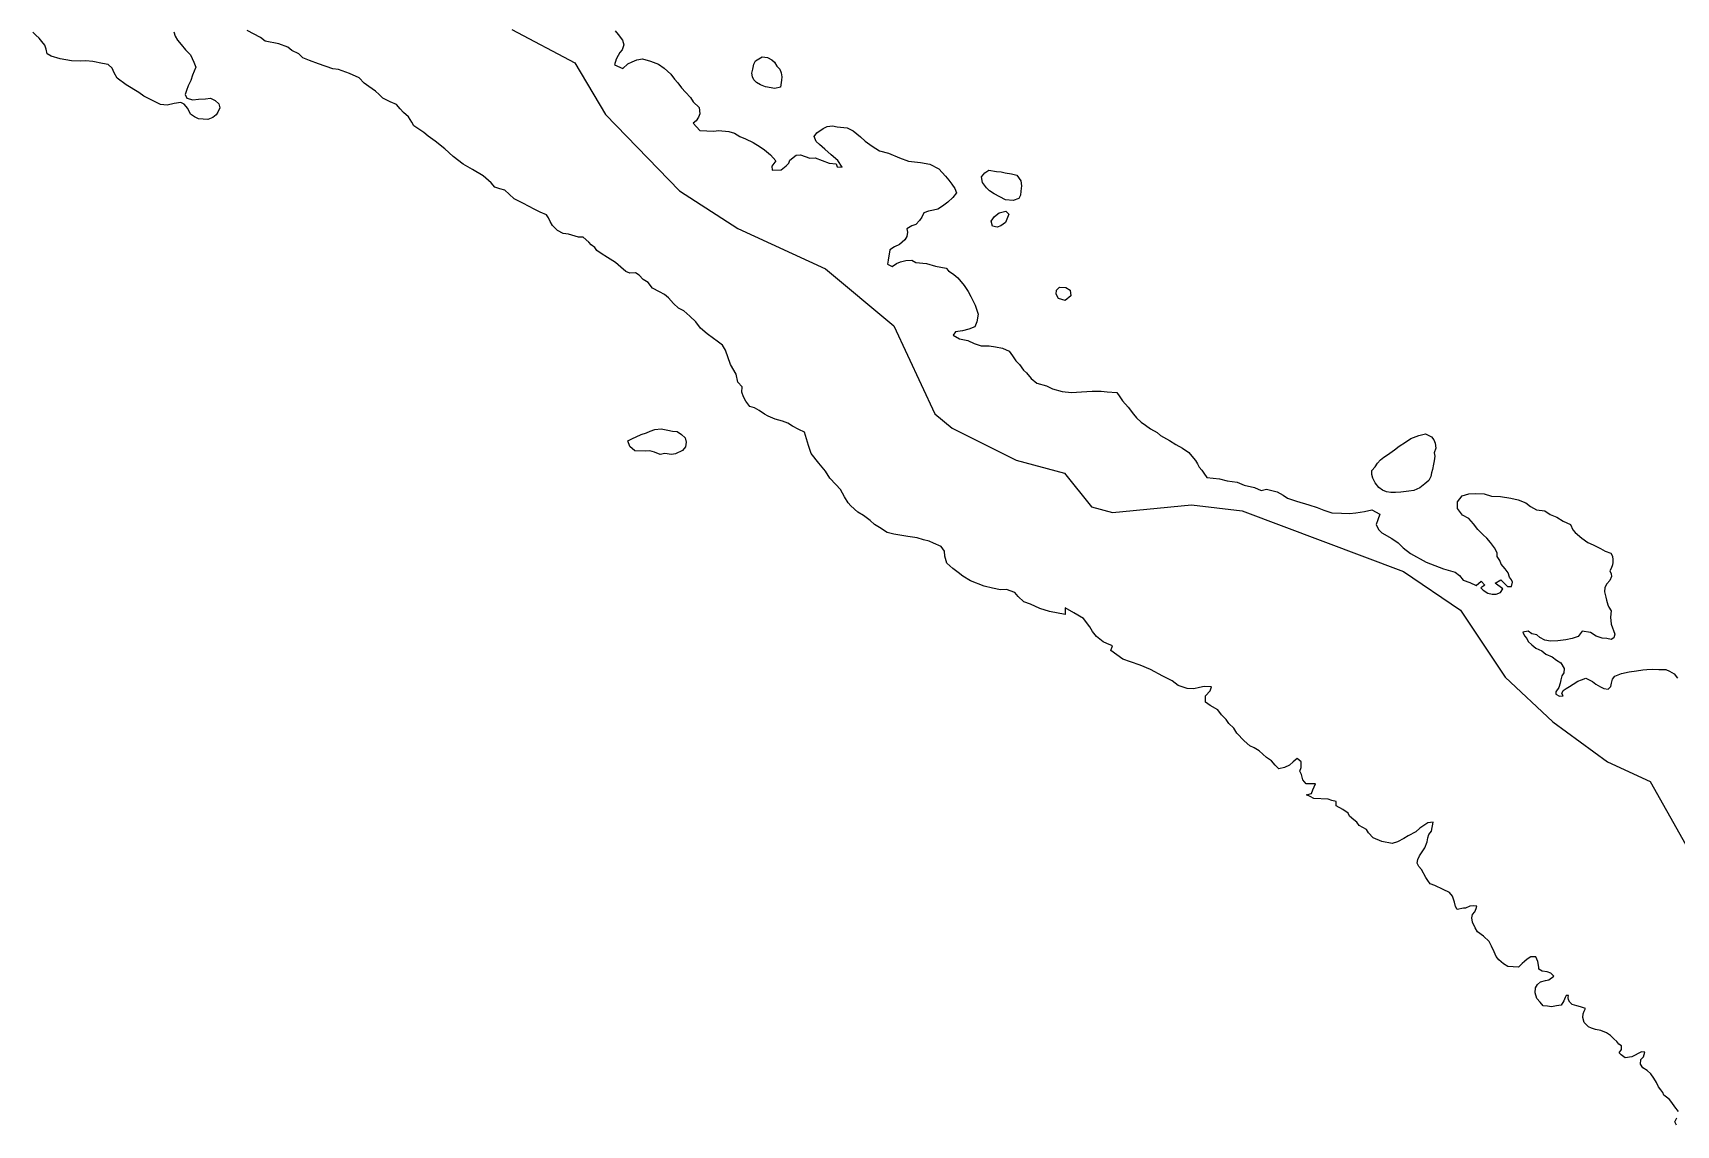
# Model space of a CAD drawing. Header units: metres. Extents: x 13.21 to 19.52, y 42.14 to 46.62.
# Drawn here: x 14.8575 to 15.0151, y 44.0276 to 44.1324 of the extents above; entities that cross this region are included whole.
import ezdxf

# ---------------------------------------------------------------- set-up
doc = ezdxf.new("R2010")
doc.units = ezdxf.units.M
doc.header["$MEASUREMENT"] = 0
doc.layers.add('CESTE', color=5, linetype='Continuous')
doc.layers.add('hr', color=9, linetype='Continuous')

msp = doc.modelspace()

# ---------------------------------------------------------------- linework, layer by layer
at = {"layer": 'CESTE'}
msp.add_lwpolyline([(14.90347, 44.13269), (14.90949, 44.1295), (14.91243, 44.12454), (14.91953, 44.11722), (14.92512, 44.11362), (14.93353, 44.10974), (14.94007, 44.10429), (14.94401, 44.09584), (14.94566, 44.09447), (14.95181, 44.09138), (14.95643, 44.09015), (14.95904, 44.08692), (14.96105, 44.08636), (14.96861, 44.08711), (14.97346, 44.08655), (14.98893, 44.08071), (14.99439, 44.07702), (14.99868, 44.07057), (15.00326, 44.06631), (15.0085, 44.06246), (15.01259, 44.06057), (15.02098, 44.04565)], dxfattribs=at)
at = {"layer": 'hr'}
for points in [[(15.0153, 44.02893), (15.01497, 44.02939), (15.01468, 44.0298), (15.01444, 44.03007), (15.01417, 44.03031), (15.01389, 44.03049), (15.01379, 44.03074), (15.0136, 44.03102), (15.01338, 44.03129), (15.01319, 44.03173), (15.01293, 44.03212), (15.01264, 44.03253), (15.01229, 44.03285), (15.01188, 44.03312), (15.01165, 44.03347), (15.01169, 44.03393), (15.01194, 44.03418), (15.01207, 44.03461), (15.01175, 44.03464), (15.01084, 44.03419), (15.01018, 44.03409), (15.00981, 44.03436), (15.00963, 44.03457), (15.00984, 44.03489), (15.00984, 44.03524), (15.00958, 44.03539), (15.00938, 44.03564), (15.0091, 44.03589), (15.00879, 44.03621), (15.0084, 44.03649), (15.00786, 44.03669), (15.00735, 44.03681), (15.00696, 44.03694), (15.00668, 44.03706), (15.00627, 44.03747), (15.00614, 44.03795), (15.00617, 44.03829), (15.00627, 44.03857), (15.00639, 44.0388), (15.00592, 44.03896), (15.00557, 44.03907), (15.00512, 44.03921), (15.00489, 44.03942), (15.00477, 44.03964), (15.00473, 44.03985), (15.00477, 44.04006), (15.00454, 44.04007), (15.00443, 44.03986), (15.00431, 44.03953), (15.00405, 44.03913), (15.00362, 44.03907), (15.00313, 44.03898), (15.00276, 44.03905), (15.00234, 44.03907), (15.00203, 44.03941), (15.00174, 44.03978), (15.00157, 44.04031), (15.00161, 44.04079), (15.0018, 44.04111), (15.00207, 44.04137), (15.00255, 44.04149), (15.00286, 44.04156), (15.00334, 44.04191), (15.00307, 44.04219), (15.00272, 44.04232), (15.00225, 44.0424), (15.00192, 44.04258), (15.00192, 44.04278), (15.00182, 44.04333), (15.00164, 44.04375), (15.00116, 44.04376), (15.00081, 44.04354), (15.00053, 44.04331), (15.00033, 44.04313), (14.99996, 44.04276), (14.99947, 44.0428), (14.99895, 44.04285), (14.99852, 44.04308), (14.99809, 44.04349), (14.99784, 44.04381), (14.99763, 44.04425), (14.99737, 44.04479), (14.99715, 44.04522), (14.99662, 44.04574), (14.99602, 44.04617), (14.9958, 44.04654), (14.99557, 44.04709), (14.99549, 44.04749), (14.99557, 44.04781), (14.99577, 44.04809), (14.9959, 44.04841), (14.99598, 44.04862), (14.99561, 44.04866), (14.99529, 44.04862), (14.99487, 44.04844), (14.99469, 44.04842), (14.9941, 44.0483), (14.99394, 44.04859), (14.99383, 44.04902), (14.99365, 44.04958), (14.99335, 44.04993), (14.99275, 44.05021), (14.99195, 44.05062), (14.99149, 44.05077), (14.99127, 44.0511), (14.99108, 44.05138), (14.99068, 44.05213), (14.99042, 44.05244), (14.99026, 44.05275), (14.99031, 44.05309), (14.99048, 44.05346), (14.99072, 44.05385), (14.99098, 44.05422), (14.9912, 44.0548), (14.99127, 44.05517), (14.99137, 44.0555), (14.99162, 44.05583), (14.99179, 44.05668), (14.99129, 44.05662), (14.99081, 44.0563), (14.99051, 44.05609), (14.99011, 44.05574), (14.9894, 44.05537), (14.98896, 44.0551), (14.98838, 44.0548), (14.98785, 44.05464), (14.98687, 44.05483), (14.98603, 44.05518), (14.98559, 44.05566), (14.9854, 44.05597), (14.9847, 44.05635), (14.98447, 44.05668), (14.98418, 44.0569), (14.98377, 44.05726), (14.98364, 44.05755), (14.98314, 44.0579), (14.98247, 44.05824), (14.98248, 44.05866), (14.98207, 44.05875), (14.98171, 44.05889), (14.98033, 44.05894), (14.97998, 44.05915), (14.97963, 44.05931), (14.98013, 44.05942), (14.98026, 44.05979), (14.98052, 44.06034), (14.9796, 44.06034), (14.9793, 44.06073), (14.97915, 44.06125), (14.97901, 44.06158), (14.97913, 44.06193), (14.97912, 44.06248), (14.97876, 44.06279), (14.97836, 44.06248), (14.97802, 44.06213), (14.97754, 44.06192), (14.97699, 44.06178), (14.97663, 44.06213), (14.9763, 44.06256), (14.9758, 44.06287), (14.97511, 44.06352), (14.97464, 44.06382), (14.9742, 44.064), (14.97365, 44.06448), (14.97297, 44.06521), (14.97266, 44.06568), (14.97221, 44.06613), (14.97194, 44.06653), (14.97148, 44.06698), (14.97114, 44.06745), (14.97042, 44.06786), (14.96997, 44.06819), (14.96996, 44.0688), (14.97042, 44.06928), (14.97053, 44.06966), (14.96982, 44.06968), (14.96938, 44.06959), (14.96883, 44.06946), (14.96821, 44.06949), (14.96735, 44.06979), (14.96675, 44.07024), (14.96587, 44.07069), (14.9647, 44.07132), (14.9637, 44.07175), (14.96278, 44.07204), (14.96202, 44.0723), (14.96088, 44.07314), (14.96104, 44.07358), (14.9605, 44.0738), (14.96014, 44.07396), (14.95952, 44.07448), (14.95914, 44.07495), (14.95887, 44.0754), (14.95827, 44.0762), (14.95734, 44.07674), (14.95651, 44.07722), (14.9565, 44.07659), (14.95501, 44.07689), (14.95408, 44.07718), (14.95317, 44.07757), (14.95254, 44.0778), (14.95201, 44.07832), (14.95167, 44.0787), (14.95089, 44.079), (14.95031, 44.07897), (14.94954, 44.07913), (14.94873, 44.07931), (14.94743, 44.07981), (14.9467, 44.08027), (14.94624, 44.08061), (14.94572, 44.08101), (14.94516, 44.08152), (14.94497, 44.0822), (14.94493, 44.08266), (14.94462, 44.08312), (14.94387, 44.08344), (14.94347, 44.08362), (14.94293, 44.08377), (14.94232, 44.08394), (14.94141, 44.08406), (14.94008, 44.0843), (14.93943, 44.08447), (14.93871, 44.08495), (14.93823, 44.08521), (14.93781, 44.08562), (14.93718, 44.08608), (14.93663, 44.08641), (14.93595, 44.08702), (14.9357, 44.08731), (14.93535, 44.08787), (14.93495, 44.08859), (14.93453, 44.08907), (14.93393, 44.08966), (14.93352, 44.09033), (14.9329, 44.09111), (14.93216, 44.09204), (14.93191, 44.09279), (14.93151, 44.09407), (14.93097, 44.09435), (14.93036, 44.09467), (14.92993, 44.09493), (14.92941, 44.09512), (14.9287, 44.09532), (14.92802, 44.09561), (14.92767, 44.09582), (14.92716, 44.09615), (14.92672, 44.09641), (14.92627, 44.09653), (14.9259, 44.09704), (14.92568, 44.09746), (14.92551, 44.0979), (14.92553, 44.09844), (14.92512, 44.09889), (14.92497, 44.09965), (14.92441, 44.10058), (14.92394, 44.10195), (14.92365, 44.10241), (14.92313, 44.10281), (14.92278, 44.10305), (14.92217, 44.10352), (14.92155, 44.10406), (14.9211, 44.10466), (14.92053, 44.10519), (14.91995, 44.1057), (14.91944, 44.10597), (14.91895, 44.10641), (14.91849, 44.10697), (14.91808, 44.10729), (14.9176, 44.10754), (14.91695, 44.10789), (14.91654, 44.10843), (14.91604, 44.10873), (14.91565, 44.10914), (14.91531, 44.10936), (14.91478, 44.10932), (14.91439, 44.10948), (14.9139, 44.1099), (14.91338, 44.11034), (14.91264, 44.11082), (14.91201, 44.11122), (14.9116, 44.11149), (14.9114, 44.11179), (14.91106, 44.11205), (14.91084, 44.1123), (14.9103, 44.11279), (14.90986, 44.11277), (14.90888, 44.11307), (14.90839, 44.11312), (14.90784, 44.11342), (14.90736, 44.11389), (14.90712, 44.11427), (14.90697, 44.11463), (14.90677, 44.11492), (14.90616, 44.11517), (14.9056, 44.11545), (14.90511, 44.11573), (14.9045, 44.11605), (14.90367, 44.11647), (14.9032, 44.1169), (14.90277, 44.1173), (14.9023, 44.11742), (14.90182, 44.11757), (14.90146, 44.11799), (14.90071, 44.11865), (14.8997, 44.11926), (14.89878, 44.11979), (14.89783, 44.12053), (14.89702, 44.12126), (14.89609, 44.122), (14.89545, 44.12246), (14.89503, 44.12282), (14.89407, 44.12346), (14.89387, 44.12381), (14.89355, 44.12433), (14.89306, 44.12474), (14.89275, 44.12507), (14.89241, 44.12551), (14.89178, 44.12576), (14.8911, 44.12612), (14.89074, 44.12647), (14.89039, 44.12677), (14.88974, 44.12723), (14.8893, 44.12756), (14.88881, 44.12805), (14.88788, 44.12846), (14.88683, 44.12886), (14.88631, 44.12891), (14.88491, 44.12939), (14.88405, 44.12971), (14.88343, 44.12997), (14.88303, 44.13037), (14.88237, 44.13067), (14.88199, 44.13099), (14.88111, 44.13131), (14.87981, 44.13159), (14.87936, 44.13192), (14.87808, 44.13259)], [(14.91336, 44.13257), (14.91365, 44.1322), (14.91408, 44.13166), (14.9142, 44.13121), (14.91404, 44.13073), (14.9138, 44.13048), (14.91364, 44.13019), (14.91346, 44.12984), (14.91329, 44.12931), (14.9141, 44.12895), (14.91459, 44.12939), (14.91499, 44.1296), (14.91545, 44.1298), (14.91599, 44.12987), (14.91676, 44.12965), (14.91751, 44.12936), (14.91806, 44.12897), (14.91869, 44.1284), (14.91906, 44.12793), (14.91936, 44.12757), (14.91971, 44.1271), (14.92009, 44.12667), (14.92059, 44.12617), (14.92084, 44.12576), (14.92143, 44.12521), (14.92149, 44.12461), (14.92135, 44.12428), (14.92113, 44.12395), (14.92083, 44.12371), (14.92148, 44.12302), (14.92282, 44.12295), (14.92328, 44.12302), (14.92427, 44.12291), (14.92479, 44.12276), (14.92532, 44.12242), (14.92585, 44.1222), (14.92659, 44.12186), (14.92725, 44.12144), (14.92768, 44.12115), (14.92825, 44.12067), (14.92877, 44.1201), (14.92839, 44.11959), (14.92843, 44.11919), (14.92927, 44.11924), (14.92977, 44.11962), (14.93, 44.11986), (14.9301, 44.12015), (14.9307, 44.12064), (14.93114, 44.12068), (14.93203, 44.12037), (14.93255, 44.12039), (14.93388, 44.11989), (14.93454, 44.11981), (14.93464, 44.11953), (14.93512, 44.1195), (14.93471, 44.12014), (14.93406, 44.12067), (14.93345, 44.12123), (14.93294, 44.12165), (14.93263, 44.12195), (14.93243, 44.12244), (14.9327, 44.12279), (14.93329, 44.12321), (14.93369, 44.1234), (14.9342, 44.12346), (14.93466, 44.12337), (14.9356, 44.12326), (14.93619, 44.12297), (14.93689, 44.12239), (14.93732, 44.122), (14.938, 44.12149), (14.9387, 44.12107), (14.93956, 44.12083), (14.94061, 44.12038), (14.9415, 44.12007), (14.94265, 44.11993), (14.94352, 44.11979), (14.9444, 44.11932), (14.94504, 44.11863), (14.94536, 44.11825), (14.94564, 44.11785), (14.94594, 44.11745), (14.9461, 44.11703), (14.94575, 44.11657), (14.94525, 44.11614), (14.94474, 44.11575), (14.94431, 44.11548), (14.94388, 44.11538), (14.9434, 44.11528), (14.94294, 44.11512), (14.94277, 44.1147), (14.94254, 44.11437), (14.9422, 44.11399), (14.9418, 44.11388), (14.94134, 44.11359), (14.94138, 44.11327), (14.94134, 44.11283), (14.94113, 44.11253), (14.94061, 44.11209), (14.94014, 44.11186), (14.93971, 44.11156), (14.93954, 44.11057), (14.93947, 44.11018), (14.93993, 44.10998), (14.94033, 44.11026), (14.94072, 44.11041), (14.94123, 44.11054), (14.94181, 44.11058), (14.9422, 44.11034), (14.94322, 44.11026), (14.94408, 44.11), (14.94509, 44.10982), (14.94532, 44.10955), (14.94584, 44.1092), (14.94622, 44.10888), (14.94683, 44.10816), (14.94719, 44.10757), (14.94746, 44.1071), (14.94757, 44.10689), (14.94787, 44.10625), (14.94816, 44.1054), (14.94805, 44.10467), (14.94783, 44.10419), (14.94728, 44.10396), (14.94667, 44.10381), (14.94599, 44.1037), (14.94577, 44.10339), (14.94639, 44.10303), (14.94717, 44.10287), (14.94778, 44.10259), (14.94845, 44.10237), (14.94923, 44.10237), (14.94982, 44.10227), (14.9505, 44.10214), (14.95115, 44.10186), (14.95146, 44.1014), (14.95176, 44.10091), (14.95213, 44.10056), (14.95251, 44.10003), (14.95281, 44.09977), (14.95326, 44.09921), (14.9538, 44.09879), (14.95472, 44.09852), (14.95529, 44.09825), (14.95622, 44.09798), (14.95712, 44.09788), (14.95806, 44.09795), (14.95909, 44.098), (14.95997, 44.09801), (14.96052, 44.09796), (14.96145, 44.09788), (14.96176, 44.09748), (14.96201, 44.09707), (14.96253, 44.09648), (14.96304, 44.0958), (14.96333, 44.09544), (14.96378, 44.09504), (14.96421, 44.09476), (14.9647, 44.09439), (14.96533, 44.09405), (14.96565, 44.09376), (14.9665, 44.09327), (14.96712, 44.09289), (14.96775, 44.09255), (14.96836, 44.09212), (14.96865, 44.09179), (14.969, 44.09136), (14.96919, 44.09103), (14.96936, 44.09073), (14.96961, 44.09044), (14.96979, 44.09015), (14.97009, 44.08974), (14.97131, 44.08962), (14.97203, 44.08941), (14.973, 44.08929), (14.97368, 44.08899), (14.97467, 44.08876), (14.97531, 44.08849), (14.97582, 44.08861), (14.97684, 44.08836), (14.97739, 44.08804), (14.97782, 44.08776), (14.97869, 44.08745), (14.97988, 44.08711), (14.98066, 44.08687), (14.98131, 44.08659), (14.98206, 44.08634), (14.98301, 44.0863), (14.98375, 44.08629), (14.98438, 44.08634), (14.9852, 44.08648), (14.98591, 44.08663), (14.98667, 44.08622), (14.98648, 44.08568), (14.98631, 44.08523), (14.98653, 44.08476), (14.98688, 44.08443), (14.98783, 44.08387), (14.98842, 44.08348), (14.98891, 44.08299), (14.9896, 44.08245), (14.9911, 44.08162), (14.99194, 44.08128), (14.99278, 44.08098), (14.99391, 44.08066), (14.9943, 44.08035), (14.99465, 44.07989), (14.9953, 44.07967), (14.9959, 44.07937), (14.99638, 44.07978), (14.99673, 44.07942), (14.99635, 44.07915), (14.99657, 44.07894), (14.99702, 44.07864), (14.99743, 44.07854), (14.99782, 44.07855), (14.99823, 44.07869), (14.99846, 44.07907), (14.99772, 44.0796), (14.99826, 44.07992), (14.99891, 44.07928), (14.99928, 44.07928), (14.99938, 44.07969), (14.99928, 44.07992), (14.99909, 44.08017), (14.99897, 44.08059), (14.99868, 44.08098), (14.99832, 44.08141), (14.99817, 44.08178), (14.99791, 44.08217), (14.99791, 44.08251), (14.99768, 44.08299), (14.99727, 44.08349), (14.99692, 44.08391), (14.99657, 44.08423), (14.99608, 44.08475), (14.99564, 44.0853), (14.9952, 44.08579), (14.99459, 44.08612), (14.99413, 44.08676), (14.99413, 44.08739), (14.99458, 44.08796), (14.99519, 44.08818), (14.99584, 44.08821), (14.99668, 44.08815), (14.99738, 44.08794), (14.99823, 44.08791), (14.99924, 44.08776), (14.99992, 44.08758), (15.00066, 44.0873), (15.00113, 44.08696), (15.0017, 44.08664), (15.00248, 44.08653), (15.003, 44.08619), (15.00365, 44.08592), (15.00426, 44.08555), (15.00496, 44.08522), (15.00519, 44.08472), (15.0054, 44.08446), (15.00605, 44.08391), (15.00662, 44.08351), (15.00714, 44.08328), (15.00783, 44.08293), (15.00828, 44.08266), (15.00882, 44.08246), (15.00898, 44.0822), (15.00901, 44.08184), (15.00901, 44.08157), (15.00898, 44.08136), (15.00886, 44.08101), (15.00872, 44.08078), (15.00886, 44.08049), (15.00888, 44.08023), (15.00872, 44.07985), (15.00845, 44.07952), (15.00825, 44.07918), (15.00822, 44.07877), (15.00835, 44.07826), (15.00841, 44.07798), (15.00853, 44.07751), (15.00863, 44.0773), (15.00886, 44.07696), (15.00879, 44.07635), (15.00884, 44.07568), (15.00921, 44.07471), (15.00912, 44.07435), (15.00886, 44.07419), (15.00844, 44.07428), (15.00799, 44.07434), (15.0074, 44.07453), (15.00687, 44.07487), (15.00608, 44.075), (15.0057, 44.0745), (15.0051, 44.07429), (15.00452, 44.07418), (15.00375, 44.07406), (15.00305, 44.07404), (15.00248, 44.07413), (15.002, 44.07438), (15.00172, 44.07464), (15.00123, 44.07474), (15.00088, 44.07498), (15.00037, 44.07491), (15.00053, 44.07454), (15.00075, 44.07428), (15.00088, 44.07401), (15.00123, 44.07369), (15.00162, 44.07335), (15.00219, 44.0731), (15.0026, 44.07278), (15.00318, 44.07253), (15.00362, 44.07223), (15.00404, 44.07195), (15.00436, 44.0714), (15.0043, 44.07099), (15.00411, 44.07072), (15.00404, 44.07032), (15.00397, 44.07001), (15.00382, 44.0696), (15.00354, 44.06918), (15.00356, 44.06897), (15.00389, 44.06875), (15.00424, 44.06879), (15.00411, 44.06902), (15.00424, 44.0693), (15.00455, 44.06951), (15.00487, 44.06969), (15.00522, 44.06992), (15.00567, 44.07019), (15.00602, 44.07033), (15.00643, 44.07049), (15.00705, 44.07017), (15.00739, 44.06992), (15.00784, 44.06967), (15.00816, 44.06951), (15.00857, 44.06944), (15.00883, 44.06969), (15.00889, 44.07001), (15.00899, 44.0704), (15.0092, 44.07067), (15.00985, 44.07093), (15.01058, 44.07109), (15.01128, 44.07118), (15.01189, 44.0713), (15.01228, 44.07132), (15.01285, 44.07135), (15.01342, 44.07132), (15.01409, 44.07132), (15.01444, 44.07116), (15.01488, 44.07089), (15.01521, 44.0705)], [(14.87104, 44.13248), (14.87118, 44.13204), (14.87141, 44.13166), (14.87177, 44.13125), (14.87216, 44.13074), (14.87265, 44.13026), (14.87298, 44.12956), (14.87316, 44.12908), (14.87285, 44.12833), (14.87268, 44.12781), (14.87244, 44.1273), (14.87226, 44.12684), (14.87214, 44.12646), (14.8723, 44.12612), (14.87287, 44.12596), (14.87341, 44.12601), (14.87409, 44.12604), (14.87457, 44.12611), (14.87502, 44.12587), (14.87537, 44.12555), (14.87547, 44.12518), (14.87528, 44.12478), (14.87511, 44.1245), (14.87479, 44.12425), (14.87432, 44.12407), (14.87387, 44.12408), (14.87341, 44.12412), (14.87302, 44.12431), (14.87266, 44.12458), (14.8724, 44.12512), (14.87205, 44.12552), (14.87171, 44.1257), (14.87108, 44.12561), (14.87042, 44.12544), (14.86978, 44.12551), (14.86933, 44.12573), (14.86816, 44.1263), (14.86771, 44.12664), (14.86648, 44.12739), (14.86563, 44.12802), (14.86534, 44.12854), (14.86515, 44.129), (14.86474, 44.12934), (14.86422, 44.12944), (14.86327, 44.12964), (14.8626, 44.12969), (14.86208, 44.12966), (14.86123, 44.12968), (14.86015, 44.12988), (14.85929, 44.13013), (14.8589, 44.13035), (14.8588, 44.1308), (14.85868, 44.1312), (14.8584, 44.13153), (14.85815, 44.13185), (14.85781, 44.13216), (14.85754, 44.13243)], [(15.01513, 44.02763), (15.01495, 44.02795), (15.01516, 44.02832)]]:
    msp.add_lwpolyline(points, dxfattribs=at)
for points in [[(14.92922, 44.12717), (14.92866, 44.12705), (14.92779, 44.12719), (14.92729, 44.12738), (14.92691, 44.12762), (14.92666, 44.12787), (14.92652, 44.12817), (14.92648, 44.12851), (14.92655, 44.1289), (14.92665, 44.12936), (14.92682, 44.12969), (14.92744, 44.13007), (14.92797, 44.13), (14.92837, 44.1298), (14.92863, 44.12956), (14.92886, 44.12919), (14.92915, 44.1289), (14.92927, 44.12853), (14.92935, 44.12816), (14.92932, 44.12783), (14.92922, 44.12717)], [(14.95188, 44.11873), (14.95225, 44.11818), (14.95233, 44.11769), (14.95225, 44.11718), (14.95221, 44.1168), (14.95205, 44.1165), (14.95153, 44.11629), (14.9508, 44.11637), (14.95023, 44.11666), (14.9497, 44.11693), (14.94925, 44.11723), (14.94895, 44.1175), (14.94858, 44.11801), (14.94848, 44.11855), (14.94881, 44.11894), (14.9492, 44.11919), (14.94992, 44.11908), (14.95036, 44.11903), (14.95075, 44.11894), (14.95136, 44.11885), (14.95188, 44.11873)], [(14.95082, 44.11528), (14.95109, 44.11498), (14.9509, 44.11449), (14.95077, 44.11418), (14.95034, 44.11388), (14.94997, 44.11373), (14.94955, 44.11384), (14.94942, 44.11431), (14.94972, 44.11477), (14.95019, 44.11512), (14.95082, 44.11528)], [(14.95705, 44.10715), (14.95649, 44.10672), (14.95585, 44.10689), (14.95563, 44.10731), (14.95568, 44.10771), (14.95595, 44.10798), (14.95657, 44.10794), (14.957, 44.1077), (14.95705, 44.10715)], [(14.92007, 44.09354), (14.92017, 44.09313), (14.92012, 44.09267), (14.91981, 44.09233), (14.91916, 44.09201), (14.91876, 44.09194), (14.91812, 44.09202), (14.91767, 44.09194), (14.91714, 44.09215), (14.9167, 44.09228), (14.91626, 44.09225), (14.91524, 44.09228), (14.91477, 44.09271), (14.91457, 44.09325), (14.91497, 44.09345), (14.91587, 44.09385), (14.91637, 44.09403), (14.91672, 44.09419), (14.91718, 44.09435), (14.91776, 44.0944), (14.91841, 44.09428), (14.91887, 44.09419), (14.91932, 44.09415), (14.91972, 44.09384), (14.92007, 44.09354)], [(14.99098, 44.08911), (14.99052, 44.08875), (14.98993, 44.0885), (14.98945, 44.08842), (14.9887, 44.08833), (14.98819, 44.08829), (14.98774, 44.0883), (14.98731, 44.08836), (14.98692, 44.08853), (14.98658, 44.08876), (14.98621, 44.08922), (14.98599, 44.08966), (14.98592, 44.09002), (14.98592, 44.0904), (14.98622, 44.09076), (14.98644, 44.09111), (14.98673, 44.09144), (14.98704, 44.09168), (14.98741, 44.09191), (14.98808, 44.09238), (14.98852, 44.09275), (14.98912, 44.09312), (14.98964, 44.09348), (14.9904, 44.09377), (14.99104, 44.09391), (14.99161, 44.09364), (14.99184, 44.09336), (14.99199, 44.09303), (14.99205, 44.09255), (14.99189, 44.0921), (14.99193, 44.09177), (14.99189, 44.09133), (14.99183, 44.09101), (14.99173, 44.09049), (14.99164, 44.09019), (14.99156, 44.08982), (14.99138, 44.08944), (14.99098, 44.08911)]]:
    msp.add_lwpolyline(points, close=True, dxfattribs=at)

doc.saveas('drawing.dxf')
